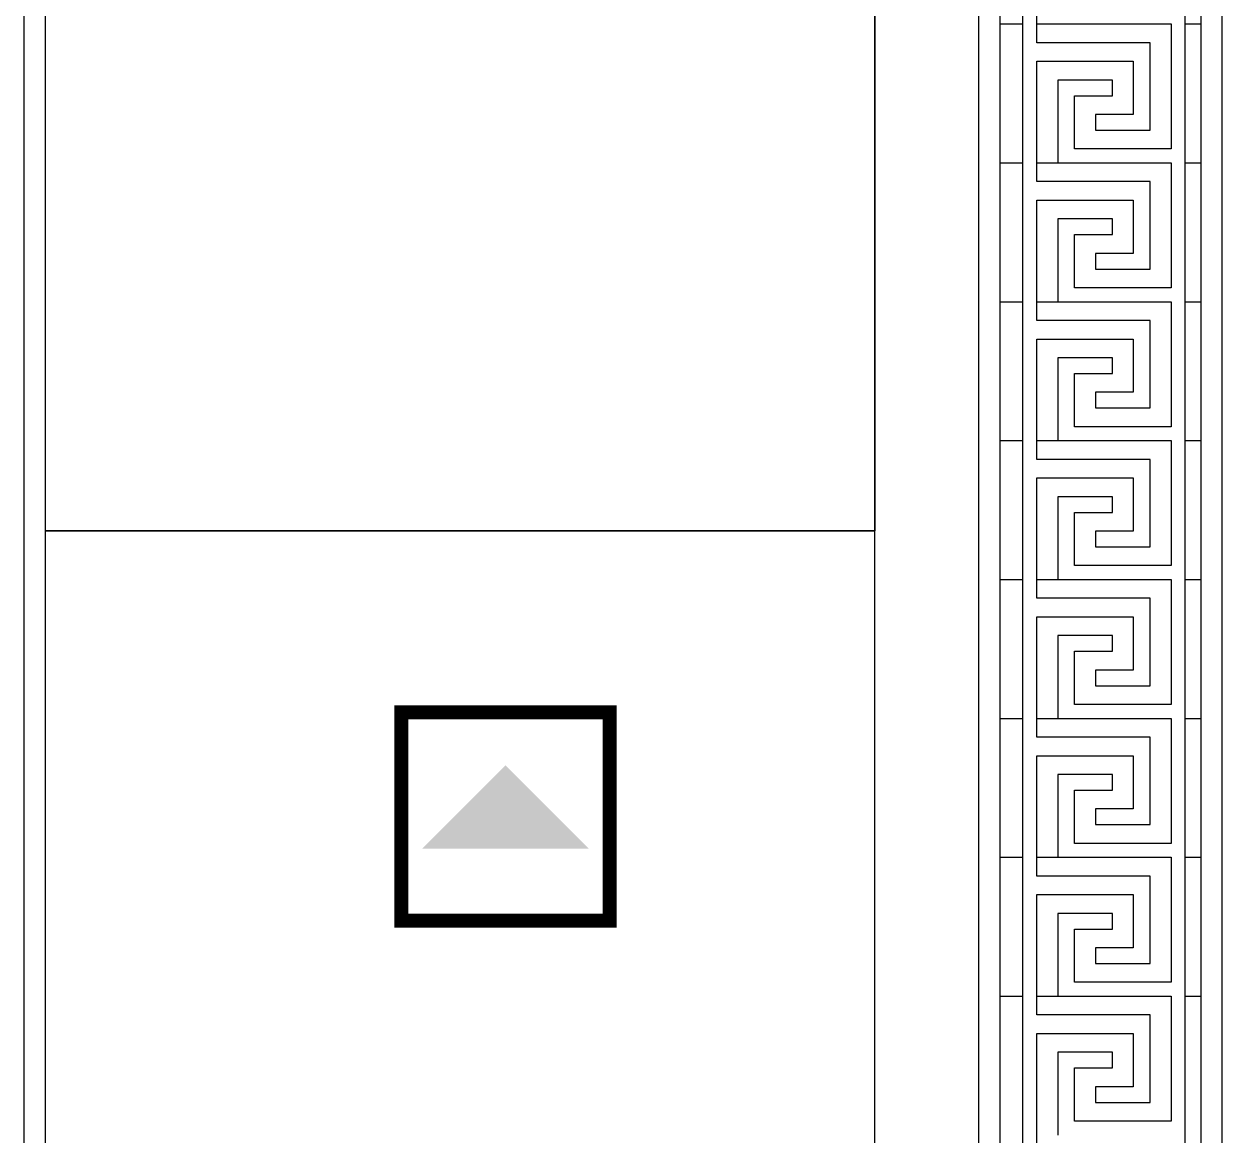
# Model space of a CAD drawing. Extents: x 1188826 to 1909461, y 608442 to 1651179.
# Drawn here: x 1669009 to 1670734, y 1030943 to 1032543 of the extents above; entities that cross this region are included whole.
import ezdxf

# ---------------------------------------------------------------- set-up
doc = ezdxf.new("R2010")
doc.units = 0
doc.header["$LTSCALE"] = 1000
doc.header["$MEASUREMENT"] = 0
doc.layers.add('WALL', color=9, linetype='Continuous', lineweight=40)
doc.layers.add('填充', color=251, linetype='Continuous', lineweight=5)
doc.layers.add('窗', color=4, linetype='Continuous')
doc.layers.add('立面线', color=40, linetype='Continuous')

# ---------------------------------------------------------------- blocks, each defined once
blk = doc.blocks.new('EHYTERHT5EHTER')
at = {"layer": '窗', "ltscale": 3}
blk.add_lwpolyline([(85555.3, -228180.6), (86749.2, -228180.6), (86749.2, -229980.6), (85555.3, -229980.6)], close=True, dxfattribs=at)
blk = doc.blocks.new('fewfrewfref')
at = {"layer": 'WALL'}
blk.add_hatch(color=1, dxfattribs=at).paths.add_polyline_path([(367770.28, 261681.83), (367710.28, 261621.83), (367830.28, 261621.83)])
at = {"layer": 'WALL', "color": 1, "const_width": 10}
blk.add_lwpolyline([(367695.28, 261570.08), (367695.28, 261720.08), (367845.28, 261720.08), (367845.28, 261570.08)], close=True, dxfattribs=at)

msp = doc.modelspace()

# ---------------------------------------------------------------- linework, layer by layer
at = {"layer": '立面线'}
for p, q in [((1670733.7, 1029463.4), (1670733.7, 1034063.4)), ((1670703.7, 1029463.4), (1670703.6, 1034033.4)), ((1670413.7, 1033743.4), (1670413.7, 1028543.4)), ((1670447, 1028543.4), (1670447, 1033743.4)), ((1670680.3, 1033743.4), (1670680.3, 1028543.4)), ((1670383.7, 1028513.4), (1670383.7, 1033713.4)), ((1670233.7, 1028413.4), (1670233.7, 1033613.4)), ((1670467, 1032516.4), (1670467, 1032689.6)), ((1669039.8, 1028413.4), (1669039.8, 1032663.4)), ((1669008.6, 1032633.4), (1669008.6, 1028443.4)), ((1670413.7, 1032543.4), (1670447, 1032543.4)), ((1670467, 1032543.4), (1670660.3, 1032543.4)), ((1670660.3, 1032543.4), (1670660.3, 1032363.4)), ((1670680.3, 1032543.4), (1670703.6, 1032543.4)), ((1670630.3, 1032516.4), (1670467, 1032516.4)), ((1670630.3, 1032390.5), (1670630.3, 1032516.4)), ((1670467, 1032489.6), (1670605.8, 1032489.6)), ((1670467, 1032316.4), (1670467, 1032489.6)), ((1670605.8, 1032489.6), (1670605.8, 1032413)), ((1670575.9, 1032462.6), (1670497, 1032462.6)), ((1670497, 1032462.6), (1670497, 1032343.4)), ((1670575.9, 1032440.1), (1670575.9, 1032462.6)), ((1670521.4, 1032363.4), (1670521.4, 1032440.1)), ((1670521.4, 1032440.1), (1670575.9, 1032440.1)), ((1670605.8, 1032413), (1670551.4, 1032413)), ((1670551.4, 1032413), (1670551.4, 1032390.5)), ((1670551.4, 1032390.5), (1670630.3, 1032390.5)), ((1670660.3, 1032363.4), (1670521.4, 1032363.4)), ((1670413.7, 1032343.4), (1670447, 1032343.4)), ((1670467, 1032343.4), (1670660.3, 1032343.4)), ((1670660.3, 1032343.4), (1670660.3, 1032163.4)), ((1670680.3, 1032343.4), (1670703.6, 1032343.4)), ((1670630.3, 1032316.4), (1670467, 1032316.4)), ((1670630.3, 1032190.5), (1670630.3, 1032316.4)), ((1670467, 1032289.6), (1670605.8, 1032289.6)), ((1670467, 1032116.4), (1670467, 1032289.6)), ((1670605.8, 1032289.6), (1670605.8, 1032213)), ((1670575.9, 1032262.6), (1670497, 1032262.6)), ((1670497, 1032262.6), (1670497, 1032143.4)), ((1670575.9, 1032240.1), (1670575.9, 1032262.6)), ((1670521.4, 1032163.4), (1670521.4, 1032240.1)), ((1670521.4, 1032240.1), (1670575.9, 1032240.1)), ((1670605.8, 1032213), (1670551.4, 1032213)), ((1670551.4, 1032213), (1670551.4, 1032190.5)), ((1670551.4, 1032190.5), (1670630.3, 1032190.5)), ((1670660.3, 1032163.4), (1670521.4, 1032163.4)), ((1670413.7, 1032143.4), (1670447, 1032143.4)), ((1670467, 1032143.4), (1670660.3, 1032143.4)), ((1670660.3, 1032143.4), (1670660.3, 1031963.4)), ((1670680.3, 1032143.4), (1670703.6, 1032143.4)), ((1670630.3, 1032116.4), (1670467, 1032116.4)), ((1670630.3, 1031990.5), (1670630.3, 1032116.4)), ((1670467, 1032089.6), (1670605.8, 1032089.6)), ((1670467, 1031916.4), (1670467, 1032089.6)), ((1670605.8, 1032089.6), (1670605.8, 1032013)), ((1670575.9, 1032062.6), (1670497, 1032062.6)), ((1670497, 1032062.6), (1670497, 1031943.4)), ((1670575.9, 1032040.1), (1670575.9, 1032062.6)), ((1670521.4, 1031963.4), (1670521.4, 1032040.1)), ((1670521.4, 1032040.1), (1670575.9, 1032040.1)), ((1670605.8, 1032013), (1670551.4, 1032013)), ((1670551.4, 1032013), (1670551.4, 1031990.5)), ((1670551.4, 1031990.5), (1670630.3, 1031990.5)), ((1670660.3, 1031963.4), (1670521.4, 1031963.4)), ((1670413.7, 1031943.4), (1670447, 1031943.4)), ((1670467, 1031943.4), (1670660.3, 1031943.4)), ((1670660.3, 1031943.4), (1670660.3, 1031763.4)), ((1670680.3, 1031943.4), (1670703.6, 1031943.4)), ((1670630.3, 1031916.4), (1670467, 1031916.4)), ((1670630.3, 1031790.5), (1670630.3, 1031916.4)), ((1670467, 1031889.6), (1670605.8, 1031889.6)), ((1670467, 1031716.4), (1670467, 1031889.6)), ((1670605.8, 1031889.6), (1670605.8, 1031813)), ((1670575.9, 1031862.6), (1670497, 1031862.6)), ((1670497, 1031862.6), (1670497, 1031743.4)), ((1670575.9, 1031840.1), (1670575.9, 1031862.6)), ((1670521.4, 1031763.4), (1670521.4, 1031840.1)), ((1670521.4, 1031840.1), (1670575.9, 1031840.1)), ((1669039.8, 1031813.4), (1670233.7, 1031813.4)), ((1670605.8, 1031813), (1670551.4, 1031813)), ((1670551.4, 1031813), (1670551.4, 1031790.5)), ((1670551.4, 1031790.5), (1670630.3, 1031790.5)), ((1670660.3, 1031763.4), (1670521.4, 1031763.4)), ((1670413.7, 1031743.4), (1670447, 1031743.4)), ((1670467, 1031743.4), (1670660.3, 1031743.4)), ((1670660.3, 1031743.4), (1670660.3, 1031563.4)), ((1670680.3, 1031743.4), (1670703.6, 1031743.4)), ((1670630.3, 1031716.4), (1670467, 1031716.4)), ((1670630.3, 1031590.5), (1670630.3, 1031716.4)), ((1670467, 1031689.6), (1670605.8, 1031689.6)), ((1670467, 1031516.4), (1670467, 1031689.6)), ((1670605.8, 1031689.6), (1670605.8, 1031613)), ((1670575.9, 1031662.6), (1670497, 1031662.6)), ((1670497, 1031662.6), (1670497, 1031543.4)), ((1670575.9, 1031640.1), (1670575.9, 1031662.6)), ((1670521.4, 1031563.4), (1670521.4, 1031640.1)), ((1670521.4, 1031640.1), (1670575.9, 1031640.1)), ((1670605.8, 1031613), (1670551.4, 1031613)), ((1670551.4, 1031613), (1670551.4, 1031590.5)), ((1670551.4, 1031590.5), (1670630.3, 1031590.5)), ((1670660.3, 1031563.4), (1670521.4, 1031563.4)), ((1670413.7, 1031543.4), (1670447, 1031543.4)), ((1670467, 1031543.4), (1670660.3, 1031543.4)), ((1670660.3, 1031543.4), (1670660.3, 1031363.4)), ((1670680.3, 1031543.4), (1670703.6, 1031543.4)), ((1670630.3, 1031516.4), (1670467, 1031516.4)), ((1670630.3, 1031390.5), (1670630.3, 1031516.4)), ((1670467, 1031489.6), (1670605.8, 1031489.6)), ((1670467, 1031316.4), (1670467, 1031489.6)), ((1670605.8, 1031489.6), (1670605.8, 1031413)), ((1670575.9, 1031462.6), (1670497, 1031462.6)), ((1670497, 1031462.6), (1670497, 1031343.4)), ((1670575.9, 1031440.1), (1670575.9, 1031462.6)), ((1670521.4, 1031363.4), (1670521.4, 1031440.1)), ((1670521.4, 1031440.1), (1670575.9, 1031440.1)), ((1670605.8, 1031413), (1670551.4, 1031413)), ((1670551.4, 1031413), (1670551.4, 1031390.5)), ((1670551.4, 1031390.5), (1670630.3, 1031390.5)), ((1670660.3, 1031363.4), (1670521.4, 1031363.4)), ((1670413.7, 1031343.4), (1670447, 1031343.4)), ((1670467, 1031343.4), (1670660.3, 1031343.4)), ((1670660.3, 1031343.4), (1670660.3, 1031163.4)), ((1670680.3, 1031343.4), (1670703.6, 1031343.4)), ((1670630.3, 1031316.4), (1670467, 1031316.4)), ((1670630.3, 1031190.5), (1670630.3, 1031316.4)), ((1670467, 1031289.6), (1670605.8, 1031289.6)), ((1670467, 1031116.4), (1670467, 1031289.6)), ((1670605.8, 1031289.6), (1670605.8, 1031213)), ((1670575.9, 1031262.6), (1670497, 1031262.6)), ((1670497, 1031262.6), (1670497, 1031143.4)), ((1670575.9, 1031240.1), (1670575.9, 1031262.6)), ((1670521.4, 1031163.4), (1670521.4, 1031240.1)), ((1670521.4, 1031240.1), (1670575.9, 1031240.1)), ((1670605.8, 1031213), (1670551.4, 1031213)), ((1670551.4, 1031213), (1670551.4, 1031190.5)), ((1670551.4, 1031190.5), (1670630.3, 1031190.5)), ((1670660.3, 1031163.4), (1670521.4, 1031163.4)), ((1670413.7, 1031143.4), (1670447, 1031143.4)), ((1670467, 1031143.4), (1670660.3, 1031143.4)), ((1670660.3, 1031143.4), (1670660.3, 1030963.4)), ((1670680.3, 1031143.4), (1670703.6, 1031143.4)), ((1670630.3, 1031116.4), (1670467, 1031116.4)), ((1670630.3, 1030990.5), (1670630.3, 1031116.4)), ((1670467, 1031089.6), (1670605.8, 1031089.6)), ((1670467, 1030916.4), (1670467, 1031089.6)), ((1670605.8, 1031089.6), (1670605.8, 1031013)), ((1670575.9, 1031062.6), (1670497, 1031062.6)), ((1670497, 1031062.6), (1670497, 1030943.4)), ((1670575.9, 1031040.1), (1670575.9, 1031062.6)), ((1670521.4, 1030963.4), (1670521.4, 1031040.1)), ((1670521.4, 1031040.1), (1670575.9, 1031040.1)), ((1670605.8, 1031013), (1670551.4, 1031013)), ((1670551.4, 1031013), (1670551.4, 1030990.5)), ((1670551.4, 1030990.5), (1670630.3, 1030990.5)), ((1670660.3, 1030963.4), (1670521.4, 1030963.4))]:
    msp.add_line(p, q, dxfattribs=at)

# ---------------------------------------------------------------- block references
at = {"layer": '填充', "xscale": 2, "yscale": 2, "zscale": 2}
msp.add_blockref('fewfrewfref', (934161.4, 508112.1), dxfattribs=at)
at = {"layer": '窗'}
msp.add_blockref('EHYTERHT5EHTER', (1583484.5, 1261794), dxfattribs=at)

doc.saveas('drawing.dxf')
